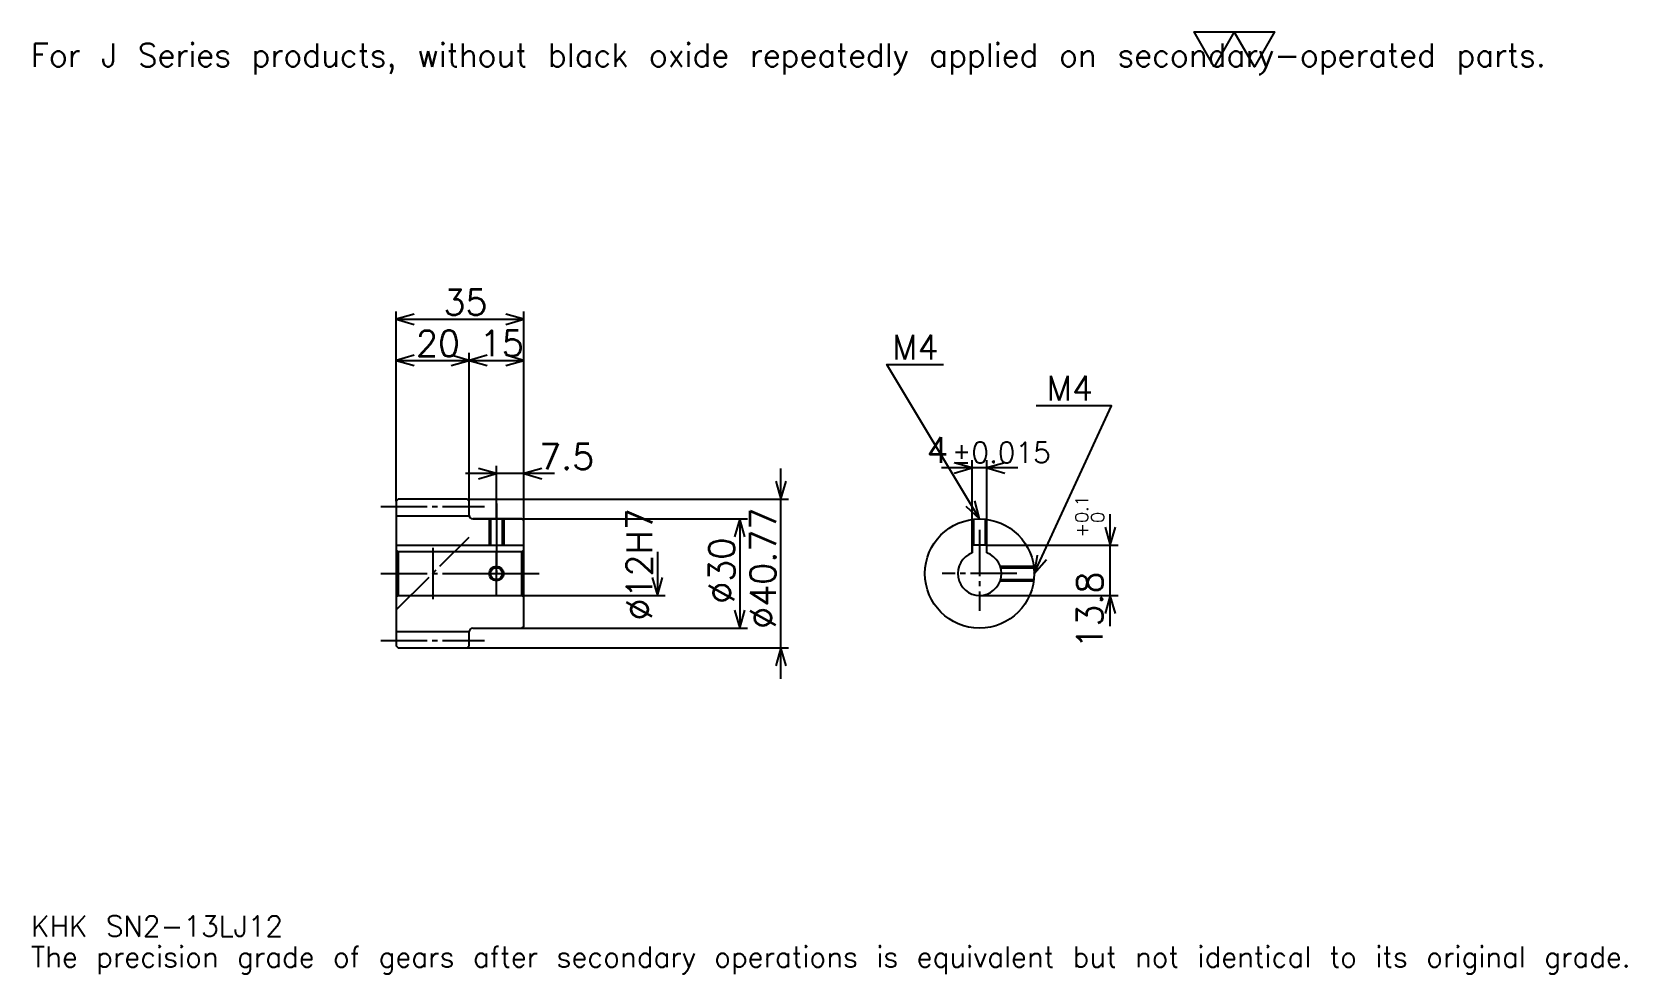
# Model space of a CAD drawing. Extents: x 14 to 453, y 5 to 264.
import ezdxf

# ---------------------------------------------------------------- set-up
doc = ezdxf.new("R2010")
doc.units = 0
doc.linetypes.add('DASHDOT', pattern=[16.95652, 12.717391, -1.413043, 1.413043, -1.413043])
doc.layers.get('0').update_dxf_attribs({"linetype": 'CONTINUOUS'})
doc.layers.add('DASHDOT', color=6, linetype='DASHDOT')
doc.styles.add('KANJI', font='TXT', dxfattribs={"bigfont": 'BIGFONT'})

msp = doc.modelspace()

# ---------------------------------------------------------------- linework, layer by layer
at = {"color": 5}
for p, q in [((114.456528, 135.547821), (114.456528, 187.123901)), ((114.456528, 185.004333), (149.456528, 185.004333)), ((149.456528, 135.547821), (149.456528, 187.123901)), ((134.456528, 135.547821), (134.456528, 175.819565)), ((114.456528, 173.699997), (134.456528, 173.699997)), ((134.456528, 173.699997), (149.456528, 173.699997)), ((141.956528, 135.547821), (141.956528, 144.732605)), ((272.67392, 122.963051), (272.67392, 146.278259)), ((276.67392, 122.963051), (276.67392, 146.278259)), ((157.934784, 142.613037), (133.478271, 142.613037)), ((220.108704, 86.300011), (220.108704, 144.026077)), ((285.152161, 144.158691), (264.195679, 144.158691)), ((114.456528, 135.047821), (114.456528, 135.547821)), ((133.956528, 135.547821), (149.456528, 135.547821)), ((134.456528, 135.047821), (134.456528, 135.547821)), ((141.956528, 130.163055), (141.956528, 135.547821)), ((141.956528, 130.163055), (141.956528, 135.547821)), ((149.456528, 135.547821), (222.228271, 135.547821)), ((149.456528, 129.663055), (149.456528, 135.547821)), ((135.456528, 130.163055), (149.456528, 130.163055)), ((149.456528, 130.163055), (210.92392, 130.163055)), ((208.804352, 130.163055), (208.804352, 100.163048)), ((310.586975, 100.684784), (310.586975, 131.441315)), ((276.67392, 122.963051), (312.706543, 122.963051)), ((186.195663, 121.163048), (186.195663, 109.163048)), ((149.456528, 109.163048), (188.315231, 109.163048)), ((274.67392, 109.163048), (312.706543, 109.163048)), ((135.456528, 100.163048), (149.456528, 100.163048)), ((149.456528, 100.163048), (210.92392, 100.163048)), ((133.956528, 94.778275), (149.456528, 94.778275)), ((149.456528, 94.778275), (222.228271, 94.778275))]:
    msp.add_line(p, q, dxfattribs=at)
at = {"color": 4}
for p, q in [((114.456528, 131.047821), (134.456528, 131.047821)), ((114.456528, 122.963051), (149.456528, 122.963051)), ((114.956528, 121.163048), (114.956528, 109.163048)), ((148.956528, 121.163048), (149.456528, 121.663048)), ((148.956528, 109.163048), (149.456528, 108.663048)), ((114.456528, 99.278275), (134.456528, 99.278275))]:
    msp.add_line(p, q, dxfattribs=at)
at = {"color": 7}
msp.add_line((124.456528, 122.228264), (124.456528, 108.097832), dxfattribs=at)
msp.add_lwpolyline([(339.130432, 254.347824), (333.619568, 263.899994), (355.663025, 263.899994), (350.152161, 254.347824), (344.641296, 263.899994), (339.130432, 254.347824)], dxfattribs=at)
at = {"color": 5}
for points in [[(119.402176, 186.417389), (114.456528, 185.004333), (119.402176, 183.591309)], [(144.51088, 183.591309), (149.456528, 185.004333), (144.51088, 186.417389)], [(119.402176, 175.113037), (114.456528, 173.699997), (119.402176, 172.286957)], [(129.51088, 172.286957), (134.456528, 173.699997), (129.51088, 175.113037)], [(139.402176, 175.113037), (134.456528, 173.699997), (139.402176, 172.286957)], [(144.51088, 172.286957), (149.456528, 173.699997), (144.51088, 175.113037)], [(274.67392, 130.163055), (249.239136, 172.554352), (264.782593, 172.554352)], [(289.67392, 115.163048), (310.869568, 161.25), (290.239136, 161.25)], [(267.728271, 142.745651), (272.67392, 144.158691), (267.728271, 145.571747)], [(281.619568, 145.571747), (276.67392, 144.158691), (281.619568, 142.745651)], [(137.01088, 141.199997), (141.956528, 142.613037), (137.01088, 144.026093)], [(154.402176, 144.026093), (149.456528, 142.613037), (154.402176, 141.199997)], [(218.695663, 140.493469), (220.108704, 135.547821), (221.521744, 140.493469)], [(270.917725, 133.67691), (274.67392, 130.163055), (273.341064, 135.13092)], [(210.217392, 125.217392), (208.804352, 130.163055), (207.391312, 125.217392)], [(309.17392, 127.908699), (310.586975, 122.963051), (312, 127.908699)], [(290.456604, 120.246704), (289.67392, 115.163048), (293.02417, 119.065865)], [(184.782623, 114.108704), (186.195663, 109.163048), (187.608704, 114.108704)], [(312, 104.217392), (310.586975, 109.163048), (309.17392, 104.217392)], [(207.391312, 105.108704), (208.804352, 100.163048), (210.217392, 105.108704)], [(221.521744, 89.832619), (220.108704, 94.778275), (218.695663, 89.832619)]]:
    msp.add_lwpolyline(points, dxfattribs=at)
at = {"color": 4}
for points in [[(134.456528, 131.163055), (134.456528, 135.047821), (133.956528, 135.547821), (114.956528, 135.547821), (114.456528, 135.047821), (114.456528, 108.663048)], [(135.456528, 100.163048), (148.956528, 100.163048), (149.456528, 100.663048), (149.456528, 129.663055), (148.956528, 130.163055), (135.456528, 130.163055)], [(139.956528, 130.163055), (139.956528, 122.963051)], [(140.336533, 130.163055), (140.336533, 122.963051)], [(143.576523, 130.163055), (143.576523, 122.963051)], [(143.956528, 130.163055), (143.956528, 122.963051)], [(272.67392, 120.819901), (272.67392, 130.029114)], [(273.053925, 122.963051), (273.053925, 130.075317)], [(276.293915, 122.963051), (276.293915, 130.075317)], [(276.67392, 120.819901), (276.67392, 130.029114)], [(276.67392, 120.819901), (276.67392, 122.963051), (272.67392, 122.963051), (272.67392, 120.819901)], [(114.456528, 108.663048), (114.956528, 109.163048), (148.956528, 109.163048), (148.956528, 121.163048), (114.956528, 121.163048), (114.456528, 121.663048)], [(280.33078, 117.163048), (289.539978, 117.163048)], [(280.45108, 116.783051), (289.586182, 116.783051)], [(280.33078, 113.163048), (289.539978, 113.163048)], [(280.45108, 113.543045), (289.586182, 113.543045)], [(114.456528, 108.663048), (114.456528, 95.278275), (114.956528, 94.778275), (133.956528, 94.778275), (134.456528, 95.278275), (134.456528, 99.163048)]]:
    msp.add_lwpolyline(points, dxfattribs=at)
for centre, radius in [((274.67392, 115.163048), 15), ((141.956528, 115.163048), 1.62)]:
    msp.add_circle(centre, radius, dxfattribs=at)
at = {"color": 7}
msp.add_circle((141.956528, 115.163048), 2, dxfattribs=at)
at = {"color": 4}
for centre, radius, start, end in [((135.456528, 131.163055), 1, 180, 270), ((274.67392, 115.163048), 6, 109.47122094, 70.52877906), ((135.456528, 99.163048), 1, 90, 180)]:
    msp.add_arc(centre, radius, start, end, dxfattribs=at)
at = {"layer": 'DASHDOT', "color": 7}
for p, q in [((110.2174, 133.547821), (138.695663, 133.547821)), ((141.956528, 130.163055), (141.956528, 115.163048)), ((274.67392, 127.202179), (274.67392, 104.92392)), ((114.456528, 105.163048), (134.456528, 125.163048)), ((110.2174, 115.163048), (153.695663, 115.163048)), ((284.913055, 115.163048), (264.434784, 115.163048)), ((110.2174, 96.778275), (138.695663, 96.778275))]:
    msp.add_line(p, q, dxfattribs=at)
for points in [[(141.956528, 134.402176), (141.956528, 118.723915)], [(141.956528, 108.92392), (141.956528, 121.402176)], [(135.717392, 115.163048), (148.195663, 115.163048)]]:
    msp.add_lwpolyline(points, dxfattribs=at)

# ---------------------------------------------------------------- texts
at = {"color": 7, "style": 'KANJI'}
for s, height, p in [('For J Series products, without black oxide repeatedly applied on secondary-operated parts.', 6.358696, (14.130435, 254.347824)), ('35', 7.065217, (127.364136, 186.134766)), ('20', 7.065217, (119.864136, 174.830429)), ('15', 7.065217, (137.364136, 174.830429)), ('M4', 6.782609, (250.652176, 173.967392)), ('M4', 6.782609, (293.065216, 162.663055)), ('7.5', 7.065217, (153.695663, 143.743469)), ('4', 7.065217, (260.089905, 145.571747)), ('%%p0.015', 5.652174, (267.083618, 145.571747)), ('KHK SN2-13LJ12', 5.652174, (14.130435, 15.543478)), ('The precision grade of gears after secondary operations is equivalent but not identical to its original grade.', 5.652174, (14.130435, 7.065217))]:
    msp.add_text(s, height=height, dxfattribs=at).set_placement(p)
for s, height, p in [('%%c12H7', 7.065217, (184.782623, 102.269028)), ('%%c40.77', 7.065217, (218.695663, 99.972832)), ('0.1', 3.532609, (304.510864, 129.075165)), ('0', 3.532609, (308.891296, 129.075165)), ('+', 3.532609, (304.510864, 125.118637)), ('%%c30', 7.065217, (207.391312, 106.86142)), ('13.8', 7.065217, (308.467407, 94.537582))]:
    msp.add_text(s, height=height, rotation=90, dxfattribs=at).set_placement(p)

doc.saveas('drawing.dxf')
